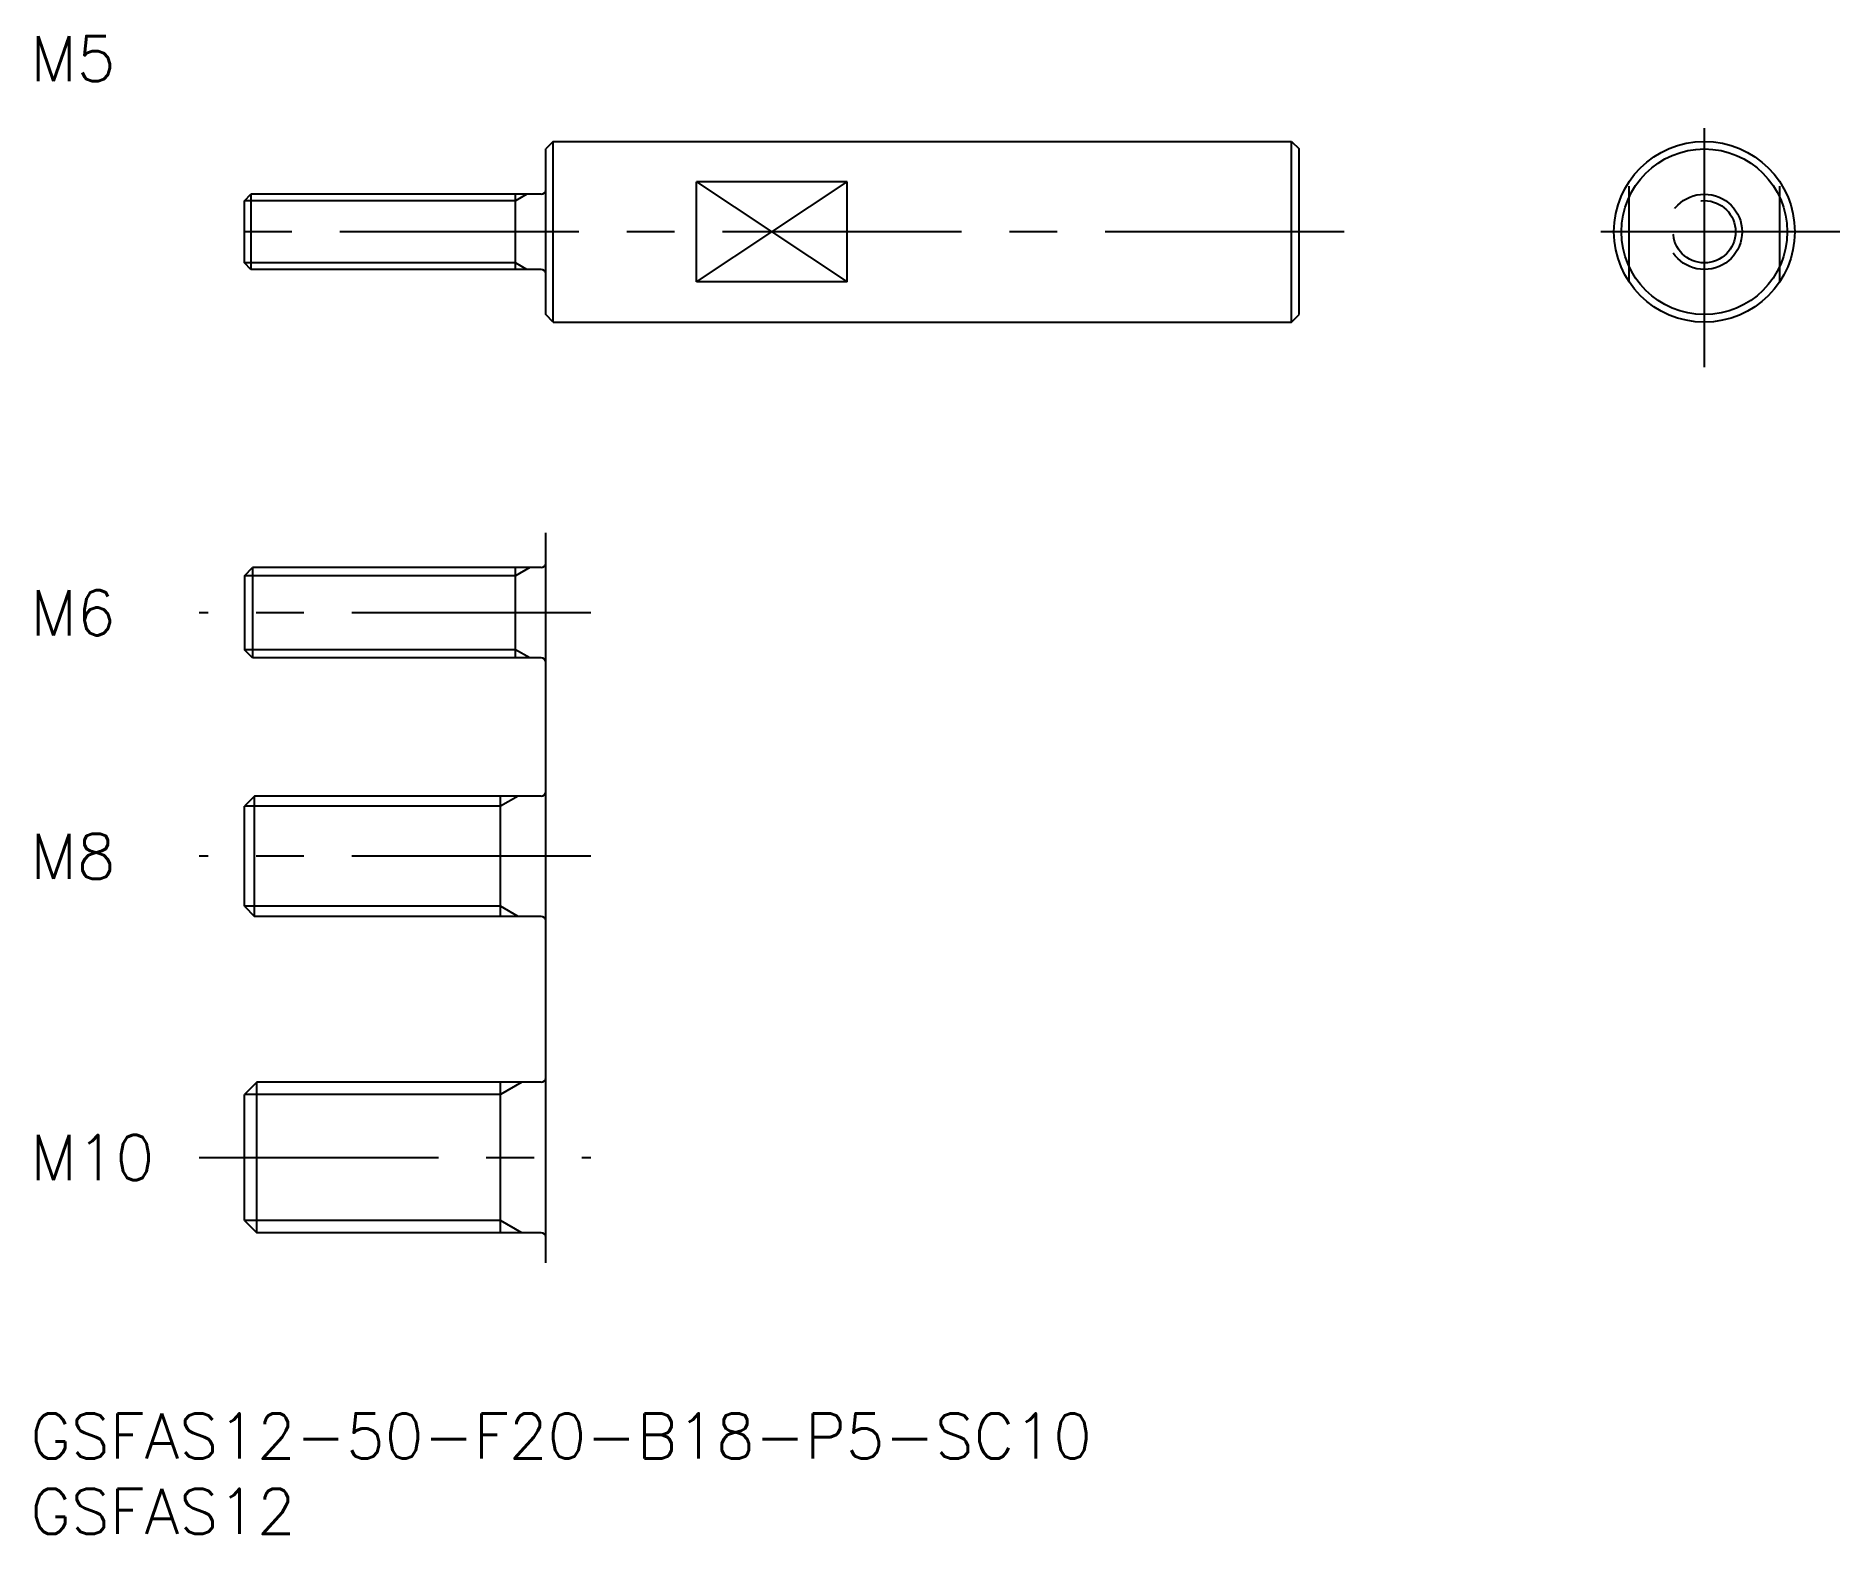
# Model space of a CAD drawing. Extents: x 0 to 120, y -8 to 91.
import ezdxf

# ---------------------------------------------------------------- set-up
doc = ezdxf.new("R2010")
doc.units = 0
doc.header["$LTSCALE"] = 0.5
doc.linetypes.add('CENTER', pattern=[50.8, 31.75, -6.35, 6.35, -6.35])
doc.linetypes.add('DASHED', pattern=[19.05, 12.7, -6.35])
for name, color, linetype in [('MSM_CENTER', 1, 'CENTER'), ('MSM_CONTINUOUS', 7, 'CONTINUOUS'), ('MSM_DASHED', 4, 'DASHED'), ('MSM_NARROW', 5, 'CONTINUOUS'), ('MSM_PART_NUMBER', 7, 'CONTINUOUS')]:
    doc.layers.add(name, color=color, linetype=linetype)
doc.styles.get("Standard").update_dxf_attribs({"font": 'txt.shx', "height": 1.5, "bigfont": 'bigfont.shx'})

# ---------------------------------------------------------------- blocks, each defined once
blk = doc.blocks.new('*U25')
at = {"layer": 'MSM_PART_NUMBER'}
blk.add_text('GSFAS12-50-F20-B18-P5-SC10', height=3, dxfattribs=at).set_placement((0, -3))
blk = doc.blocks.new('*U26')
at = {"layer": 'MSM_PART_NUMBER'}
blk.add_text('GSFAS12', height=3, dxfattribs=at).set_placement((0, -8))

msp = doc.modelspace()

# ---------------------------------------------------------------- linework, layer by layer
at = {"layer": 'MSM_CENTER'}
for p, q in [((111.11, 69.47), (111.11, 87.47)), ((87.21, 78.47), (11.21, 78.47)), ((120.11, 78.47), (102.11, 78.47)), ((37.21, 53.17), (11.21, 53.17)), ((37.21, 53.17), (11.21, 53.17)), ((37.21, 37), (11.21, 37)), ((11.21, 17), (37.21, 17))]:
    msp.add_line(p, q, dxfattribs=at)
at = {"layer": 'MSM_CONTINUOUS'}
for p, q in [((34.71, 84.47), (34.21, 83.97)), ((34.21, 72.97), (34.21, 83.97)), ((34.71, 72.47), (34.71, 84.47)), ((34.71, 84.47), (83.71, 84.47)), ((83.71, 72.47), (83.71, 84.47)), ((83.71, 84.47), (84.21, 83.97)), ((84.21, 72.97), (84.21, 83.97)), ((44.21, 75.15), (44.21, 81.78)), ((54.21, 81.78), (44.21, 81.78)), ((54.21, 75.15), (54.21, 81.78)), ((14.21, 80.53), (14.65, 80.97)), ((14.21, 76.4), (14.21, 80.53)), ((33.91, 80.97), (14.65, 80.97)), ((14.65, 80.97), (14.65, 75.97)), ((32.21, 75.97), (32.21, 80.97)), ((14.65, 75.97), (14.21, 76.4)), ((33.91, 75.97), (14.65, 75.97)), ((54.21, 75.15), (44.21, 75.15)), ((34.71, 72.47), (34.21, 72.97)), ((34.71, 72.47), (83.71, 72.47)), ((83.71, 72.47), (84.21, 72.97)), ((34.21, 10), (34.21, 58.47)), ((14.21, 55.63), (14.76, 56.17)), ((14.21, 55.63), (14.21, 50.71)), ((33.91, 56.17), (14.76, 56.17)), ((14.76, 56.17), (14.76, 50.17)), ((32.21, 50.17), (32.21, 56.17)), ((14.76, 50.17), (14.21, 50.71)), ((33.91, 50.17), (14.76, 50.17)), ((14.89, 41), (14.21, 40.32)), ((33.91, 41), (14.89, 41)), ((14.89, 33), (14.89, 41)), ((31.21, 33), (31.21, 41)), ((14.21, 33.68), (14.21, 40.32)), ((14.21, 33.68), (14.89, 33)), ((33.91, 33), (14.89, 33)), ((15.03, 22), (14.21, 21.19)), ((33.91, 22), (15.03, 22)), ((15.03, 12), (15.03, 22)), ((31.21, 12), (31.21, 22)), ((14.21, 12.81), (14.21, 21.19)), ((14.21, 12.81), (15.03, 12)), ((33.91, 12), (15.03, 12))]:
    msp.add_line(p, q, dxfattribs=at)
for radius in [6, 5.5]:
    msp.add_circle((111.11, 78.47), radius, dxfattribs=at)
for centre, start, end in [((33.91, 81.27), 270, 0), ((33.91, 75.67), 0, 90), ((33.91, 56.47), 270, 0), ((33.91, 49.87), 0, 90), ((33.91, 41.3), 270, 0), ((33.91, 32.7), 0, 90), ((33.91, 22.3), 270, 0), ((33.91, 11.7), 0, 90)]:
    msp.add_arc(centre, 0.3, start, end, dxfattribs=at)
at = {"layer": 'MSM_DASHED'}
for p, q in [((106.11, 75.15), (106.11, 81.78)), ((116.11, 75.15), (116.11, 81.78))]:
    msp.add_line(p, q, dxfattribs=at)
for radius in [2.5, 2.07]:
    msp.add_circle((111.11, 78.47), radius, dxfattribs=at)
at = {"layer": 'MSM_NARROW'}
for p, q in [((44.21, 81.78), (54.21, 75.15)), ((44.21, 75.15), (54.21, 81.78)), ((32.21, 80.53), (14.21, 80.53)), ((32.96, 80.97), (32.21, 80.53)), ((32.21, 76.4), (14.21, 76.4)), ((32.96, 75.97), (32.21, 76.4)), ((32.21, 55.63), (14.21, 55.63)), ((33.15, 56.17), (32.21, 55.63)), ((32.21, 50.71), (14.21, 50.71)), ((33.15, 50.17), (32.21, 50.71)), ((32.39, 41), (31.21, 40.32)), ((31.21, 40.32), (14.21, 40.32)), ((31.21, 33.68), (14.21, 33.68)), ((32.39, 33), (31.21, 33.68)), ((32.62, 22), (31.21, 21.19)), ((31.21, 21.19), (14.21, 21.19)), ((31.21, 12.81), (14.21, 12.81)), ((32.62, 12), (31.21, 12.81))]:
    msp.add_line(p, q, dxfattribs=at)

# ---------------------------------------------------------------- block references
at = {"layer": 'MSM_CONTINUOUS'}
for name in ['*U25', '*U26']:
    msp.add_blockref(name, (0, 0), dxfattribs=at)

# ---------------------------------------------------------------- texts
at = {"layer": 'MSM_PART_NUMBER'}
for s, p in [('M5', (0, 88.47)), ('M6', (0, 51.67)), ('M8', (0, 35.5)), ('M10', (0, 15.5))]:
    msp.add_text(s, height=3, dxfattribs=at).set_placement(p)

doc.saveas('drawing.dxf')
